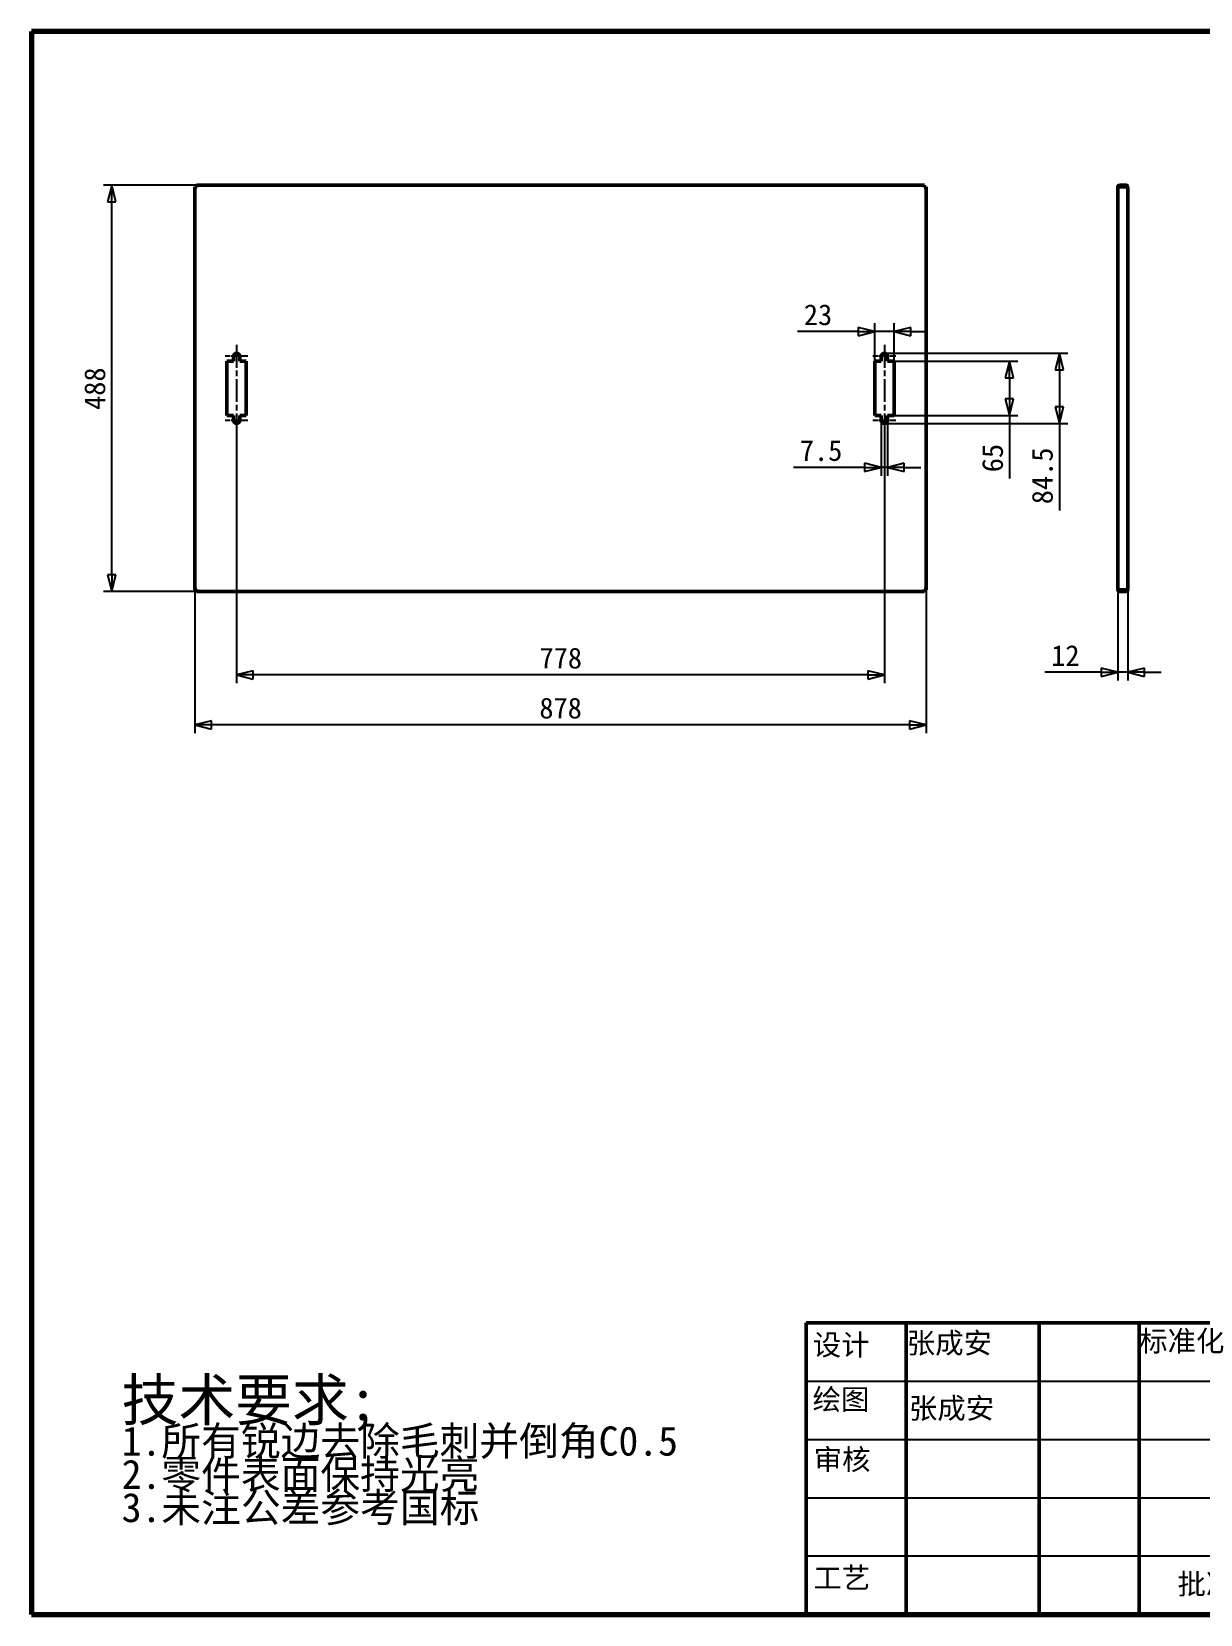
# Model space of a CAD drawing. Header units: millimetres. Extents: x 100 to 4187, y 100 to 2000.
# Drawn here: x 100 to 1503, y 100 to 2000 of the extents above; entities that cross this region are included whole.
import ezdxf
from ezdxf.enums import TextEntityAlignment as Align

# ---------------------------------------------------------------- set-up
doc = ezdxf.new("R2010")
doc.units = ezdxf.units.MM
doc.header["$LTSCALE"] = 10
doc.linetypes.add('CHAIN', pattern=[0.3543, 0.2362, -0.0295, 0.0591, -0.0295])
for name, color, linetype, lineweight in [('中心标记 (ISO)', 1, 'Continuous', 25), ('中心线 (ISO)', 1, 'Continuous', 25), ('可见 (ISO)', 7, 'Continuous', 50), ('图框 (ISO)', 7, 'Continuous', 70), ('尺寸 (ISO)', 5, 'Continuous', 25), ('标题 (ISO)', 7, 'Continuous', 50), ('符号 (ISO)', 7, 'Continuous', 25)]:
    doc.layers.add(name, color=color, linetype=linetype, lineweight=lineweight)
doc.styles.add('文本样式126', font='', dxfattribs={"width": 1.3})
doc.styles.add('文本样式19', font='tahoma.ttf')
doc.styles.add('文本样式91', font='')
doc.styles.add('注释文本 (ISO)', font='')
doc.styles.get('文本样式126').set_extended_font_data('FangSong')
doc.styles.get('文本样式91').set_extended_font_data('FangSong')
doc.styles.get('注释文本 (ISO)').set_extended_font_data('FangSong')
doc.dimstyles.new('默认 (GB)', dxfattribs={"dimscale": 10, "dimtxt": 2.5, "dimasz": 2, "dimexe": 1, "dimexo": 0, "dimgap": 0.75, "dimtad": 1, "dimtoh": 1, "dimrnd": 1e-08, "dimdsep": 46, "dimtxsty": '注释文本 (ISO)', "dimblk": 'Filled-2', "dimcen": 0.09, "dimdle": 10, "dimclrd": 256, "dimclre": 256, "dimclrt": 256, "dimaunit": 1, "dimadec": 3, "dimazin": 2, "dimtfac": 0.52, "dimtmove": 0, "dimatfit": 3, "dimldrblk": 'Filled-1', "dimfxl": 0, "dimtolj": 1, "dimlwd": -1, "dimlwe": -1, "dimarcsym": 0})

# ---------------------------------------------------------------- blocks, each defined once
blk = doc.blocks.new('图框 A3-A4')
at = {"layer": '图框 (ISO)'}
for p, q in [((287, 200), (10, 200)), ((10, 200), (10, 10)), ((287, 10), (287, 200)), ((10, 10), (287, 10))]:
    blk.add_line(p, q, dxfattribs=at)
blk = doc.blocks.new('标题栏 GB1')
at = {"layer": '标题 (ISO)'}
for p, q in [((194.57, 65.23), (194.57, 72.23)), ((194.57, 72.23), (378.57, 72.23)), ((206.57, 65.23), (206.57, 72.23)), ((222.57, 65.23), (222.57, 72.23)), ((234.57, 65.23), (234.57, 72.23)), ((250.57, 65.23), (250.57, 72.23)), ((262.57, 65.23), (262.57, 72.23)), ((273.31, 65.23), (273.31, 72.23)), ((317.57, 65.23), (317.57, 72.23)), ((378.57, 72.23), (378.57, 65.23)), ((194.57, 37.23), (194.57, 65.23)), ((206.57, 37.23), (206.57, 65.23)), ((222.57, 44.23), (222.57, 65.23)), ((234.57, 37.23), (234.57, 65.23)), ((250.57, 37.23), (250.57, 65.23)), ((262.57, 37.23), (262.57, 65.23)), ((273.31, 65.23), (273.31, 37.23)), ((317.57, 55.23), (317.57, 65.23)), ((378.57, 65.23), (378.57, 37.23)), ((317.57, 55.23), (317.57, 46.23)), ((366.57, 53.06), (362.57, 52.06)), ((362.57, 52.06), (362.57, 49.06)), ((366.57, 48.06), (366.57, 53.06)), ((362.57, 49.06), (366.57, 48.06)), ((297.57, 46.23), (297.57, 37.23)), ((222.57, 44.23), (222.57, 37.23)), ((378.57, 37.23), (194.57, 37.23))]:
    blk.add_line(p, q, dxfattribs=at)
at = {"layer": '标题 (ISO)', "lineweight": 25}
for p, q in [((194.57, 65.23), (273.31, 65.23)), ((273.31, 65.23), (378.57, 65.23)), ((194.57, 58.23), (273.31, 58.23)), ((332.57, 55.23), (273.31, 55.23)), ((332.57, 55.23), (378.57, 55.23)), ((360.57, 55.23), (360.57, 46.23)), ((372.58, 53.56), (372.58, 47.56)), ((194.57, 51.23), (273.31, 51.23)), ((361.32, 50.56), (367.88, 50.56)), ((368.55, 50.56), (370.07, 50.56)), ((370.07, 50.56), (376.97, 50.56)), ((273.31, 46.23), (378.57, 46.23)), ((360.57, 46.23), (360.57, 37.23)), ((194.57, 44.23), (273.31, 44.23))]:
    blk.add_line(p, q, dxfattribs=at)
at = {"layer": '标题 (ISO)', "lineweight": 50}
blk.add_line((332.57, 65.23), (332.57, 37.23), dxfattribs=at)
at = {"layer": '标题 (ISO)'}
for radius in [2.5, 1.5]:
    blk.add_circle((372.57, 50.56), radius, dxfattribs=at)
at = {"layer": '标题 (ISO)', "style": '文本样式126', "width": 1.3}
blk.add_text('广州富锐机器人智能科技有限公司', height=2, dxfattribs=at).set_placement((348.5, 68.73), align=Align.MIDDLE_CENTER)
at = {"layer": '标题 (ISO)', "char_height": 2.5, "style": '注释文本 (ISO)'}
for s, insert, attachment_point in [('\\f仿宋|b0|i0;设计', (195.38, 70.83), 1), ('张成安', (206.66, 71.05), 1), ('\\f仿宋|b0|i0;标准化', (234.57, 71.28), 1), ('助记码：K255-1', (274.11, 71.21), 1), ('\\f仿宋|b0|i0;绘图', (195.35, 64.28), 1), ('\\f仿宋|b0|i0;材料：', (274.24, 64.72), 1), ('\\f仿宋|b0|i0;数量：', (319.04, 64.37), 1), ('张成安', (206.92, 63.22), 1), ('\\f仿宋|b0|i0;审核', (195.48, 57.07), 1), ('\\f仿宋|b0|i0;热处理：', (318.29, 54.82), 1), ('\\f仿宋|b0|i0;零件名称：', (297.57, 45.8), 1), ('\\f仿宋|b0|i0;零件代号：', (333.25, 45.9), 1), ('\\f仿宋|b0|i0;批准', (242.57, 40.73), 5)]:
    blk.add_mtext(s, dxfattribs=dict(at, insert=insert, attachment_point=attachment_point))
at = {"layer": '标题 (ISO)', "char_height": 2.5, "attachment_point": 1, "style": '注释文本 (ISO)'}
for s, insert, line_spacing_factor in [('设备名称：\\P', (333.96, 63.91), 0.856364), ('模块名称：\\P\\fArial|b0|i0;\\H2.5000;机器人装配站', (274.14, 45.23), 0.872369)]:
    blk.add_mtext(s, dxfattribs=dict(at, insert=insert, line_spacing_factor=line_spacing_factor))
at = {"layer": '标题 (ISO)', "attachment_point": 1, "style": '注释文本 (ISO)'}
for s, insert, char_height, width in [('\\f仿宋|b0|i0;表面处理：', (273.7, 54.78), 2.5, 18.7135), ('\\f仿宋|b0|i0;\\H2.0000;共27 张 第5 张', (333.72, 52.69), 2, 27.2374), ('\\f仿宋|b0|i0;工艺', (195.45, 42.85), 2.5, 7.4854), ('  共 1 套', (358.32, 43.18), 2.5, 17.7919)]:
    blk.add_mtext(s, dxfattribs=dict(at, insert=insert, char_height=char_height, width=width))
at = {"layer": '标题 (ISO)'}
for tag, p, height, style in [('材料_001', (273.82, 56.78), 2.5, '注释文本 (ISO)'), ('零件代号_001', (297.38, 38.16), 2, '文本样式91'), ('描述_001', (333.22, 38.74), 2, '文本样式91')]:
    blk.add_attdef(tag, p, '', height=height, dxfattribs=dict(at, style=style))
at = {"layer": '标题 (ISO)', "style": '文本样式91'}
blk.add_attdef('热处理', text='', height=2, dxfattribs=at).set_placement((318.2, 50.63), align=Align.TOP_LEFT)
at = {"layer": '标题 (ISO)', "style": '文本样式19'}
for tag, p in [('工程核准人', (256.57, 40.73)), ('工程批准日期', (267.94, 40.73))]:
    blk.add_attdef(tag, text='', height=1, dxfattribs=at).set_placement(p, align=Align.MIDDLE_CENTER)
blk = doc.blocks.new('Filled-2')
at = {"color": 0}
for p, q in [((0, 0), (-1, 0.25)), ((-1, 0.25), (-1, -0.25)), ((-1, 0), (0, 0)), ((-1, -0.25), (0, 0))]:
    blk.add_line(p, q, dxfattribs=at)
at = {"color": 0, "flags": 128}
blk.add_lwpolyline([(-1, -0.25), (0, 0)], dxfattribs=at)
at = {"color": 0}
blk.add_solid([(-1, -0.25), (0, 0), (-1, 0.25), (-1, -0.25)], dxfattribs=at)
blk = doc.blocks.new('*D8')
at = {"layer": 'Defpoints', "color": 0}
for p in [(296.1, 1330.2), (1174.1, 1330.2), (296.1, 1167.8)]:
    blk.add_point(p, dxfattribs=at)
at = {"layer": '尺寸 (ISO)'}
for p, q in [((296.1, 1330.2), (296.1, 1157.8)), ((1174.1, 1330.2), (1174.1, 1157.8)), ((1154.1, 1167.8), (316.1, 1167.8))]:
    blk.add_line(p, q, dxfattribs=at)
at = {"layer": '尺寸 (ISO)', "xscale": 20, "yscale": 20, "zscale": 20, "rotation": 180}
blk.add_blockref('Filled-2', (296.1, 1167.8), dxfattribs=at)
at = {"layer": '尺寸 (ISO)', "xscale": 20, "yscale": 20, "zscale": 20}
blk.add_blockref('Filled-2', (1174.1, 1167.8), dxfattribs=at)
at = {"layer": '尺寸 (ISO)', "insert": (709.7, 1200.5), "char_height": 25, "attachment_point": 1, "style": '注释文本 (ISO)'}
blk.add_mtext('\\A1;878', dxfattribs=at)
blk = doc.blocks.new('Filled-1')
at = {"color": 0}
for p, q in [((0, 0), (-1, 0.125)), ((-1, 0.125), (-1, -0.125)), ((-1, 0), (0, 0)), ((-1, -0.125), (0, 0))]:
    blk.add_line(p, q, dxfattribs=at)
at = {"color": 0, "flags": 128}
blk.add_lwpolyline([(-1, -0.125), (0, 0)], dxfattribs=at)
at = {"color": 0}
blk.add_solid([(-1, -0.125), (0, 0), (-1, 0.125), (-1, -0.125)], dxfattribs=at)
blk = doc.blocks.new('*D9')
at = {"layer": 'Defpoints', "color": 0}
for p in [(196.1, 1815.8), (298.5, 1815.8), (298.5, 1327.8)]:
    blk.add_point(p, dxfattribs=at)
at = {"layer": '尺寸 (ISO)'}
for p, q in [((298.5, 1815.8), (186.1, 1815.8)), ((196.1, 1347.8), (196.1, 1795.8)), ((298.5, 1327.8), (186.1, 1327.8))]:
    blk.add_line(p, q, dxfattribs=at)
at = {"layer": '尺寸 (ISO)', "xscale": 20, "yscale": 20, "zscale": 20}
for p, rotation in [((196.1, 1815.8), 90), ((196.1, 1327.8), 270)]:
    blk.add_blockref('Filled-2', p, dxfattribs=dict(at, rotation=rotation))
at = {"layer": '尺寸 (ISO)', "insert": (163.3, 1545.9), "char_height": 25, "attachment_point": 1, "rotation": 90, "style": '注释文本 (ISO)'}
blk.add_mtext('\\A1;488', dxfattribs=at)
blk = doc.blocks.new('*D10')
at = {"layer": 'Defpoints', "color": 0}
for p in [(1124.1, 1529.5), (346.1, 1519.5), (346.1, 1227.8)]:
    blk.add_point(p, dxfattribs=at)
at = {"layer": '尺寸 (ISO)'}
for p, q in [((1124.1, 1529.5), (1124.1, 1217.8)), ((346.1, 1519.5), (346.1, 1217.8)), ((1104.1, 1227.8), (366.1, 1227.8))]:
    blk.add_line(p, q, dxfattribs=at)
at = {"layer": '尺寸 (ISO)', "xscale": 20, "yscale": 20, "zscale": 20, "rotation": 180}
blk.add_blockref('Filled-2', (346.1, 1227.8), dxfattribs=at)
at = {"layer": '尺寸 (ISO)', "xscale": 20, "yscale": 20, "zscale": 20}
blk.add_blockref('Filled-2', (1124.1, 1227.8), dxfattribs=at)
at = {"layer": '尺寸 (ISO)', "insert": (709.9, 1260.5), "char_height": 25, "attachment_point": 1, "style": '注释文本 (ISO)'}
blk.add_mtext('\\A1;778', dxfattribs=at)
blk = doc.blocks.new('*D11')
at = {"layer": 'Defpoints', "color": 0}
for p in [(1135.6, 1604.3), (1135.6, 1539.3), (1274.1, 1539.3)]:
    blk.add_point(p, dxfattribs=at)
at = {"layer": '尺寸 (ISO)'}
for p, q in [((1135.6, 1604.3), (1284.1, 1604.3)), ((1274.1, 1584.3), (1274.1, 1559.3)), ((1135.6, 1539.3), (1284.1, 1539.3)), ((1274.1, 1539.3), (1274.1, 1463.6))]:
    blk.add_line(p, q, dxfattribs=at)
at = {"layer": '尺寸 (ISO)', "xscale": 20, "yscale": 20, "zscale": 20}
for p, rotation in [((1274.1, 1604.3), 90), ((1274.1, 1539.3), 270)]:
    blk.add_blockref('Filled-2', p, dxfattribs=dict(at, rotation=rotation))
at = {"layer": '尺寸 (ISO)', "insert": (1241.3, 1471.1), "char_height": 25, "attachment_point": 1, "rotation": 90, "style": '注释文本 (ISO)'}
blk.add_mtext('\\A1;65', dxfattribs=at)
blk = doc.blocks.new('*D12')
at = {"layer": 'Defpoints', "color": 0}
for p in [(1124.1, 1614), (1124.1, 1529.5), (1334.1, 1529.5)]:
    blk.add_point(p, dxfattribs=at)
at = {"layer": '尺寸 (ISO)'}
for p, q in [((1124.1, 1614), (1344.1, 1614)), ((1334.1, 1594), (1334.1, 1549.5)), ((1124.1, 1529.5), (1344.1, 1529.5)), ((1334.1, 1529.5), (1334.1, 1425.2))]:
    blk.add_line(p, q, dxfattribs=at)
at = {"layer": '尺寸 (ISO)', "xscale": 20, "yscale": 20, "zscale": 20}
for p, rotation in [((1334.1, 1614), 90), ((1334.1, 1529.5), 270)]:
    blk.add_blockref('Filled-2', p, dxfattribs=dict(at, rotation=rotation))
at = {"layer": '尺寸 (ISO)', "insert": (1301.1, 1432.7), "char_height": 25, "attachment_point": 1, "rotation": 90, "style": '注释文本 (ISO)'}
blk.add_mtext('\\A1;84.5', dxfattribs=at)
blk = doc.blocks.new('*D13')
at = {"layer": 'Defpoints', "color": 0}
for p in [(1112.6, 1639.9), (1112.6, 1604.3), (1135.6, 1604.3)]:
    blk.add_point(p, dxfattribs=at)
at = {"layer": '尺寸 (ISO)'}
for p, q in [((1092.6, 1639.9), (1019.8, 1639.9)), ((1112.6, 1604.3), (1112.6, 1649.9)), ((1135.6, 1639.9), (1112.6, 1639.9)), ((1135.6, 1604.3), (1135.6, 1649.9)), ((1155.6, 1639.9), (1175.6, 1639.9))]:
    blk.add_line(p, q, dxfattribs=at)
at = {"layer": '尺寸 (ISO)', "xscale": 20, "yscale": 20, "zscale": 20}
blk.add_blockref('Filled-2', (1112.6, 1639.9), dxfattribs=at)
at = {"layer": '尺寸 (ISO)', "xscale": 20, "yscale": 20, "zscale": 20, "rotation": 180}
blk.add_blockref('Filled-2', (1135.6, 1639.9), dxfattribs=at)
at = {"layer": '尺寸 (ISO)', "insert": (1027.3, 1672.7), "char_height": 25, "attachment_point": 1, "style": '注释文本 (ISO)'}
blk.add_mtext('\\A1;23', dxfattribs=at)
blk = doc.blocks.new('*D14')
at = {"layer": 'Defpoints', "color": 0}
for p in [(1120.3, 1533.3), (1127.8, 1533.3), (1120.3, 1476.8)]:
    blk.add_point(p, dxfattribs=at)
at = {"layer": '尺寸 (ISO)'}
for p, q in [((1120.3, 1533.3), (1120.3, 1466.8)), ((1127.8, 1533.3), (1127.8, 1466.8)), ((1100.3, 1476.8), (1015, 1476.8)), ((1127.8, 1476.8), (1120.3, 1476.8)), ((1147.8, 1476.8), (1167.8, 1476.8))]:
    blk.add_line(p, q, dxfattribs=at)
at = {"layer": '尺寸 (ISO)', "xscale": 20, "yscale": 20, "zscale": 20}
blk.add_blockref('Filled-2', (1120.3, 1476.8), dxfattribs=at)
at = {"layer": '尺寸 (ISO)', "xscale": 20, "yscale": 20, "zscale": 20, "rotation": 180}
blk.add_blockref('Filled-2', (1127.8, 1476.8), dxfattribs=at)
at = {"layer": '尺寸 (ISO)', "insert": (1022.5, 1509.7), "char_height": 25, "attachment_point": 1, "style": '注释文本 (ISO)'}
blk.add_mtext('\\A1;7.5', dxfattribs=at)
blk = doc.blocks.new('*D15')
at = {"layer": 'Defpoints', "color": 0}
for p in [(1404.3, 1331), (1416.3, 1330.2), (1404.3, 1231)]:
    blk.add_point(p, dxfattribs=at)
at = {"layer": '尺寸 (ISO)'}
for p, q in [((1404.3, 1331), (1404.3, 1221)), ((1416.3, 1330.2), (1416.3, 1221)), ((1384.3, 1231), (1316.8, 1231)), ((1416.3, 1231), (1404.3, 1231)), ((1436.3, 1231), (1456.3, 1231))]:
    blk.add_line(p, q, dxfattribs=at)
at = {"layer": '尺寸 (ISO)', "xscale": 20, "yscale": 20, "zscale": 20}
blk.add_blockref('Filled-2', (1404.3, 1231), dxfattribs=at)
at = {"layer": '尺寸 (ISO)', "xscale": 20, "yscale": 20, "zscale": 20, "rotation": 180}
blk.add_blockref('Filled-2', (1416.3, 1231), dxfattribs=at)
at = {"layer": '尺寸 (ISO)', "insert": (1324.3, 1263.5), "char_height": 25, "attachment_point": 1, "style": '注释文本 (ISO)'}
blk.add_mtext('\\A1;12', dxfattribs=at)
blk = doc.blocks.new('加工')
at = {"layer": '符号 (ISO)', "insert": (-36.68, 11.05), "char_height": 2.5, "width": 80.4946, "attachment_point": 1, "line_spacing_factor": 0.683636, "style": '注释文本 (ISO)'}
blk.add_mtext('{\\H2x;技术要求;\\P\\H0.7x;1.所有锐边去除毛刺并倒角C0.5\\H2.125x; \\H0.47059x;\\P2.零件表面保持光亮\\H1.8404x; \\H0.54337x;\\P3.未注公差参考国标\\H1.8095x; }', dxfattribs=at)

msp = doc.modelspace()

# ---------------------------------------------------------------- linework, layer by layer
at = {"layer": '中心标记 (ISO)', "linetype": 'CHAIN', "ltscale": 3.05572}
for p, q in [((359.802, 1610.261), (332.302, 1610.261)), ((1137.802, 1610.261), (1110.302, 1610.261)), ((359.802, 1533.261), (332.302, 1533.261)), ((1137.802, 1533.261), (1110.302, 1533.261))]:
    msp.add_line(p, q, dxfattribs=at)
at = {"layer": '中心线 (ISO)', "linetype": 'CHAIN', "ltscale": 11.612018}
for p, q in [((346.052, 1624.011), (346.052, 1519.511)), ((1124.052, 1624.011), (1124.052, 1519.511))]:
    msp.add_line(p, q, dxfattribs=at)
at = {"layer": '可见 (ISO)'}
for p, q in [((296.052, 1813.713), (296.052, 1813.361)), ((297.252, 1813.713), (296.052, 1813.713)), ((298.452, 1813.361), (296.052, 1813.361)), ((296.052, 1330.161), (296.052, 1813.361)), ((297.603, 1813.361), (297.252, 1813.713)), ((297.252, 1813.361), (297.252, 1813.713)), ((298.452, 1815.761), (298.1, 1815.761)), ((298.1, 1814.561), (298.1, 1815.761)), ((298.452, 1814.21), (298.1, 1814.561)), ((298.452, 1814.561), (298.1, 1814.561)), ((298.452, 1815.761), (298.452, 1813.361)), ((298.452, 1815.761), (1171.652, 1815.761)), ((1172.003, 1815.761), (1171.652, 1815.761)), ((1171.652, 1813.361), (1171.652, 1815.761)), ((1171.652, 1814.21), (1172.003, 1814.561)), ((1171.652, 1814.561), (1172.003, 1814.561)), ((1174.052, 1813.361), (1171.652, 1813.361)), ((1172.003, 1814.561), (1172.003, 1815.761)), ((1172.5, 1813.361), (1172.852, 1813.713)), ((1172.852, 1813.713), (1174.052, 1813.713)), ((1172.852, 1813.361), (1172.852, 1813.713)), ((1174.052, 1813.361), (1174.052, 1813.713)), ((1174.052, 1813.361), (1174.052, 1330.161)), ((1404.979, 1813.361), (1404.276, 1813.361)), ((1404.276, 1813.361), (1404.276, 1812.513)), ((1404.276, 1331.01), (1404.276, 1812.513)), ((1413.876, 1815.761), (1406.676, 1815.761)), ((1413.876, 1814.561), (1406.676, 1814.561)), ((1406.676, 1813.713), (1413.876, 1813.713)), ((1413.876, 1814.561), (1413.876, 1815.761)), ((1413.876, 1813.713), (1413.876, 1813.361)), ((1416.276, 1813.361), (1413.876, 1813.361)), ((1416.276, 1813.361), (1416.276, 1330.161)), ((334.552, 1604.261), (342.302, 1604.261)), ((334.552, 1539.261), (334.552, 1604.261)), ((342.302, 1604.261), (342.302, 1610.261)), ((349.802, 1610.261), (349.802, 1604.261)), ((349.802, 1604.261), (357.552, 1604.261)), ((357.552, 1604.261), (357.552, 1539.261)), ((1112.552, 1604.261), (1120.302, 1604.261)), ((1112.552, 1539.261), (1112.552, 1604.261)), ((1120.302, 1604.261), (1120.302, 1610.261)), ((1127.802, 1610.261), (1127.802, 1604.261)), ((1127.802, 1604.261), (1135.552, 1604.261)), ((1135.552, 1604.261), (1135.552, 1539.261)), ((342.302, 1539.261), (334.552, 1539.261)), ((342.302, 1533.261), (342.302, 1539.261)), ((357.552, 1539.261), (349.802, 1539.261)), ((349.802, 1539.261), (349.802, 1533.261)), ((1120.302, 1539.261), (1112.552, 1539.261)), ((1120.302, 1533.261), (1120.302, 1539.261)), ((1135.552, 1539.261), (1127.802, 1539.261)), ((1127.802, 1539.261), (1127.802, 1533.261)), ((296.052, 1330.161), (296.052, 1329.81)), ((296.052, 1330.161), (298.452, 1330.161)), ((297.603, 1330.161), (297.252, 1329.81)), ((297.252, 1330.161), (297.252, 1329.81)), ((298.452, 1330.161), (298.452, 1327.761)), ((1171.652, 1327.761), (1171.652, 1330.161)), ((1171.652, 1330.161), (1174.052, 1330.161)), ((1172.5, 1330.161), (1172.852, 1329.81)), ((1172.852, 1330.161), (1172.852, 1329.81)), ((1174.052, 1329.81), (1174.052, 1330.161)), ((1404.276, 1331.01), (1404.276, 1330.161)), ((1404.979, 1330.161), (1404.276, 1330.161)), ((1413.876, 1330.161), (1413.876, 1329.81)), ((1413.876, 1330.161), (1416.276, 1330.161)), ((297.252, 1329.81), (296.052, 1329.81)), ((298.452, 1329.313), (298.1, 1328.961)), ((298.452, 1328.961), (298.1, 1328.961)), ((298.1, 1328.961), (298.1, 1327.761)), ((298.1, 1327.761), (298.452, 1327.761)), ((1171.652, 1327.761), (298.452, 1327.761)), ((1171.652, 1329.313), (1172.003, 1328.961)), ((1171.652, 1328.961), (1172.003, 1328.961)), ((1171.652, 1327.761), (1172.003, 1327.761)), ((1172.003, 1328.961), (1172.003, 1327.761)), ((1172.852, 1329.81), (1174.052, 1329.81)), ((1413.876, 1329.81), (1406.676, 1329.81)), ((1413.876, 1328.961), (1406.676, 1328.961)), ((1406.676, 1327.761), (1413.876, 1327.761)), ((1413.876, 1328.961), (1413.876, 1327.761))]:
    msp.add_line(p, q, dxfattribs=at)
for centre, radius, start, end in [((1406.676, 1813.361), 1.2, 90, 170.634461), ((1413.876, 1813.361), 2.4, 0, 90), ((1413.876, 1813.361), 1.2, 0, 90), ((346.052, 1610.261), 3.75, 0, 180), ((1124.052, 1610.261), 3.75, 0, 180), ((346.052, 1533.261), 3.75, 180, 0), ((1124.052, 1533.261), 3.75, 180, 0), ((1413.876, 1330.161), 2.4, 270, 0), ((1413.876, 1330.161), 1.2, 270, 0), ((1406.676, 1330.161), 1.2, 189.365539, 270)]:
    msp.add_arc(centre, radius, start, end, dxfattribs=at)
for points, knots in [([(1406.676, 1815.761), (1405.821, 1815.761), (1404.983, 1815.265), (1404.572, 1814.515), (1404.379, 1814.163), (1404.276, 1813.762), (1404.276, 1813.361)], [0, 0, 0, 0, 1.06934298, 1.06934298, 1.06934298, 1.57079633, 1.57079633, 1.57079633, 1.57079633]), ([(1404.276, 1812.513), (1404.276, 1812.941), (1404.773, 1813.359), (1405.523, 1813.565), (1405.875, 1813.661), (1406.275, 1813.713), (1406.676, 1813.713)], [-1.57079633, -1.57079633, -1.57079633, -1.57079633, -0.50145334, -0.50145334, -0.50145334, 0, 0, 0, 0]), ([(1406.676, 1329.81), (1405.821, 1329.81), (1404.983, 1330.058), (1404.572, 1330.433), (1404.379, 1330.609), (1404.276, 1330.809), (1404.276, 1331.01)], [0, 0, 0, 0, 1.06934298, 1.06934298, 1.06934298, 1.57079633, 1.57079633, 1.57079633, 1.57079633]), ([(1404.276, 1330.161), (1404.276, 1329.306), (1404.773, 1328.468), (1405.523, 1328.057), (1405.875, 1327.864), (1406.275, 1327.761), (1406.676, 1327.761)], [-1.57079633, -1.57079633, -1.57079633, -1.57079633, -0.50145334, -0.50145334, -0.50145334, 0, 0, 0, 0])]:
    msp.add_open_spline(points, degree=3, knots=knots, dxfattribs=at)

# ---------------------------------------------------------------- block references
at = {"xscale": 10, "yscale": 10, "zscale": 10}
for name, p in [('图框 A3-A4', (0, 0)), ('加工', (574.92, 272.029))]:
    msp.add_blockref(name, p, dxfattribs=at)
msp.add_blockref('标题栏 GB1', (-915.711, -272.252), dxfattribs=at).add_auto_attribs({'零件代号_001': '侧面封板b', '描述_001': 'LH-ZPZ-JJ-05', '材料_001': '2.0冷板'})

# ---------------------------------------------------------------- dimensions: what is measured, and where the dimension line sits
at = {"layer": '尺寸 (ISO)'}
for base, p1, p2, angle, override, picture, middle in [((196.052, 1815.761), (298.452, 1327.761), (298.452, 1815.761), 90, {"dimtoh": 0, "dimdec": 2, "dimtp": 0, "dimtm": 0, "dimtdec": 2, "dimtofl": 0, "dimatfit": 1}, '*D9', (196.052, 1571.661)), ((1112.552, 1639.881), (1135.552, 1604.261), (1112.552, 1604.261), 180, {"dimtoh": 0, "dimdec": 2, "dimtp": 0, "dimtm": 0, "dimtdec": 2, "dimtofl": 1, "dimatfit": 1}, '*D13', (1043.503, 1639.881)), ((1334.052, 1529.511), (1124.052, 1614.011), (1124.052, 1529.511), 90, {"dimtoh": 0, "dimdec": 2, "dimtp": 0, "dimtm": 0, "dimtdec": 2, "dimtofl": 0, "dimatfit": 2}, '*D12', (1334.052, 1467.368)), ((1274.052, 1539.261), (1135.552, 1604.261), (1135.552, 1539.261), 90, {"dimtoh": 0, "dimdec": 2, "dimtp": 0, "dimtm": 0, "dimtdec": 2, "dimtofl": 0, "dimatfit": 2}, '*D11', (1274.052, 1487.412)), ((346.052, 1227.761), (1124.052, 1529.511), (346.052, 1519.511), 180, {"dimtoh": 0, "dimdec": 2, "dimtp": 0, "dimtm": 0, "dimtdec": 2, "dimtofl": 0, "dimatfit": 1}, '*D10', (735.152, 1227.761)), ((1120.302, 1476.82), (1127.802, 1533.261), (1120.302, 1533.261), 180, {"dimtoh": 0, "dimdec": 2, "dimtp": 0, "dimtm": 0, "dimtdec": 2, "dimtofl": 1, "dimatfit": 1}, '*D14', (1047.659, 1476.82)), ((296.052, 1167.761), (1174.052, 1330.161), (296.052, 1330.161), 180, {"dimtoh": 0, "dimdec": 2, "dimtp": 0, "dimtm": 0, "dimtdec": 2, "dimtofl": 0, "dimatfit": 1}, '*D8', (735.252, 1167.761)), ((1404.276, 1231.01), (1416.276, 1330.161), (1404.276, 1331.01), 180, {"dimtoh": 0, "dimdec": 2, "dimtp": 0, "dimtm": 0, "dimtdec": 2, "dimtofl": 1, "dimatfit": 1}, '*D15', (1339.342, 1231.01))]:
    dim = msp.add_linear_dim(base=base, p1=p1, p2=p2, angle=angle, dimstyle='默认 (GB)', override=override, dxfattribs=at)
    dim.commit()
    dim.dimension.update_dxf_attribs({"geometry": picture, "text_midpoint": middle, "dimtype": 160})

doc.saveas('drawing.dxf')
